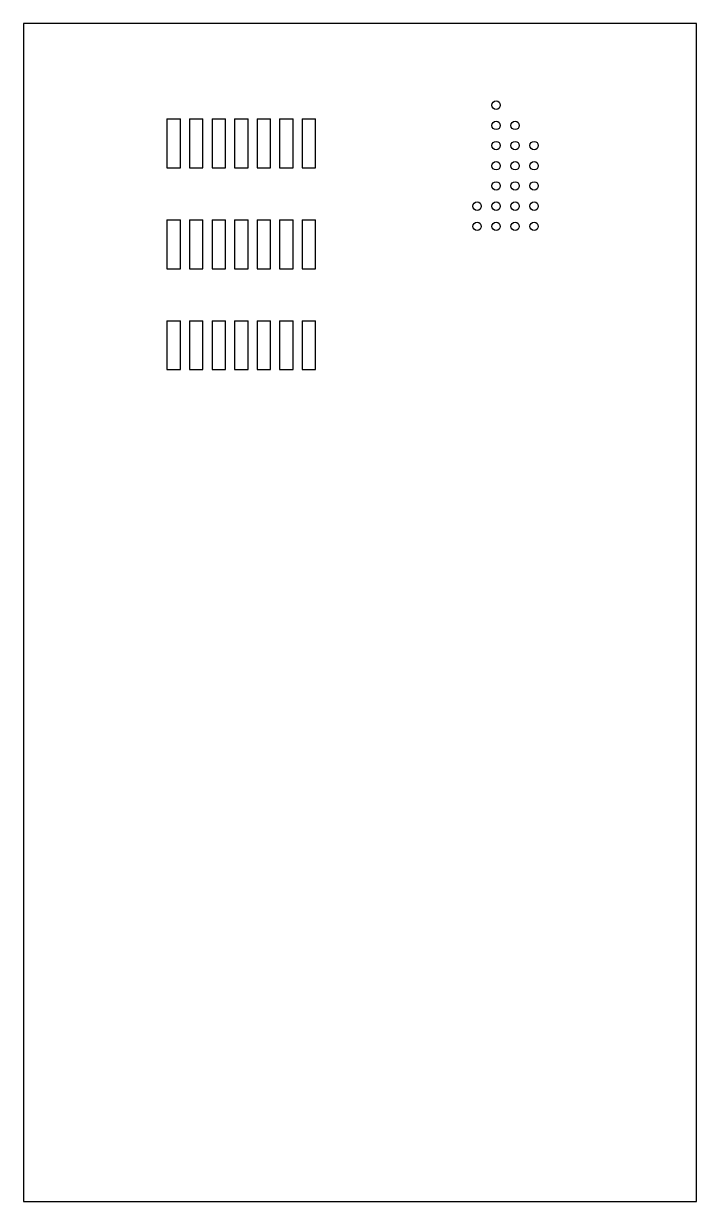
# Model space of a CAD drawing. Header units: inches. Extents: x 19.4 to 59.4, y 18.9 to 88.9.
import ezdxf

# ---------------------------------------------------------------- set-up
doc = ezdxf.new("R2010")
doc.units = ezdxf.units.IN
doc.header["$MEASUREMENT"] = 0
doc.layers.add('Hole', color=1, linetype='Continuous')

msp = doc.modelspace()

# ---------------------------------------------------------------- linework, layer by layer
at = {"layer": 'Hole'}
for p, q in [((27.948, 83.272), (28.748, 83.272)), ((27.948, 83.272), (27.948, 80.372)), ((28.748, 80.372), (28.748, 83.272)), ((29.288, 83.272), (30.088, 83.272)), ((29.288, 83.272), (29.288, 80.372)), ((30.088, 80.372), (30.088, 83.272)), ((30.628, 83.272), (31.428, 83.272)), ((30.628, 83.272), (30.628, 80.372)), ((31.428, 80.372), (31.428, 83.272)), ((31.968, 83.272), (32.768, 83.272)), ((31.968, 83.272), (31.968, 80.372)), ((32.768, 80.372), (32.768, 83.272)), ((33.308, 83.272), (34.108, 83.272)), ((33.308, 83.272), (33.308, 80.372)), ((34.108, 80.372), (34.108, 83.272)), ((34.648, 83.272), (35.448, 83.272)), ((34.648, 83.272), (34.648, 80.372)), ((35.448, 80.372), (35.448, 83.272)), ((35.988, 83.272), (36.788, 83.272)), ((35.988, 83.272), (35.988, 80.372)), ((36.788, 80.372), (36.788, 83.272)), ((27.948, 80.372), (28.748, 80.372)), ((29.288, 80.372), (30.088, 80.372)), ((30.628, 80.372), (31.428, 80.372)), ((31.968, 80.372), (32.768, 80.372)), ((33.308, 80.372), (34.108, 80.372)), ((34.648, 80.372), (35.448, 80.372)), ((35.988, 80.372), (36.788, 80.372)), ((27.948, 77.272), (28.748, 77.272)), ((27.948, 77.272), (27.948, 74.372)), ((28.748, 74.372), (28.748, 77.272)), ((29.288, 77.272), (30.088, 77.272)), ((29.288, 77.272), (29.288, 74.372)), ((30.088, 74.372), (30.088, 77.272)), ((30.628, 77.272), (31.428, 77.272)), ((30.628, 77.272), (30.628, 74.372)), ((31.428, 74.372), (31.428, 77.272)), ((31.968, 77.272), (32.768, 77.272)), ((31.968, 77.272), (31.968, 74.372)), ((32.768, 74.372), (32.768, 77.272)), ((33.308, 77.272), (34.108, 77.272)), ((33.308, 77.272), (33.308, 74.372)), ((34.108, 74.372), (34.108, 77.272)), ((34.648, 77.272), (35.448, 77.272)), ((34.648, 77.272), (34.648, 74.372)), ((35.448, 74.372), (35.448, 77.272)), ((35.988, 77.272), (36.788, 77.272)), ((35.988, 77.272), (35.988, 74.372)), ((36.788, 74.372), (36.788, 77.272)), ((27.948, 74.372), (28.748, 74.372)), ((29.288, 74.372), (30.088, 74.372)), ((30.628, 74.372), (31.428, 74.372)), ((31.968, 74.372), (32.768, 74.372)), ((33.308, 74.372), (34.108, 74.372)), ((34.648, 74.372), (35.448, 74.372)), ((35.988, 74.372), (36.788, 74.372)), ((27.948, 71.272), (28.748, 71.272)), ((27.948, 71.272), (27.948, 68.372)), ((28.748, 68.372), (28.748, 71.272)), ((29.288, 71.272), (30.088, 71.272)), ((29.288, 71.272), (29.288, 68.372)), ((30.088, 68.372), (30.088, 71.272)), ((30.628, 71.272), (31.428, 71.272)), ((30.628, 71.272), (30.628, 68.372)), ((31.428, 68.372), (31.428, 71.272)), ((31.968, 71.272), (32.768, 71.272)), ((31.968, 71.272), (31.968, 68.372)), ((32.768, 68.372), (32.768, 71.272)), ((33.308, 71.272), (34.108, 71.272)), ((33.308, 71.272), (33.308, 68.372)), ((34.108, 68.372), (34.108, 71.272)), ((34.648, 71.272), (35.448, 71.272)), ((34.648, 71.272), (34.648, 68.372)), ((35.448, 68.372), (35.448, 71.272)), ((35.988, 71.272), (36.788, 71.272)), ((35.988, 71.272), (35.988, 68.372)), ((36.788, 68.372), (36.788, 71.272)), ((27.948, 68.372), (28.748, 68.372)), ((29.288, 68.372), (30.088, 68.372)), ((30.628, 68.372), (31.428, 68.372)), ((31.968, 68.372), (32.768, 68.372)), ((33.308, 68.372), (34.108, 68.372)), ((34.648, 68.372), (35.448, 68.372)), ((35.988, 68.372), (36.788, 68.372))]:
    msp.add_line(p, q, dxfattribs=at)
msp.add_lwpolyline([(19.423, 18.941), (59.423, 18.941), (59.423, 88.941), (19.423, 88.941)], close=True, dxfattribs=at)
for centre in [(47.513, 84.089), (47.513, 82.889), (48.643, 82.889), (47.513, 81.689), (48.643, 81.689), (49.773, 81.689), (47.513, 80.489), (48.643, 80.489), (49.773, 80.489), (47.513, 79.289), (48.643, 79.289), (49.773, 79.289), (46.383, 78.089), (47.513, 78.089), (48.643, 78.089), (49.773, 78.089), (46.383, 76.889), (47.513, 76.889), (48.643, 76.889), (49.773, 76.889)]:
    msp.add_circle(centre, 0.25, dxfattribs=at)

doc.saveas('drawing.dxf')
